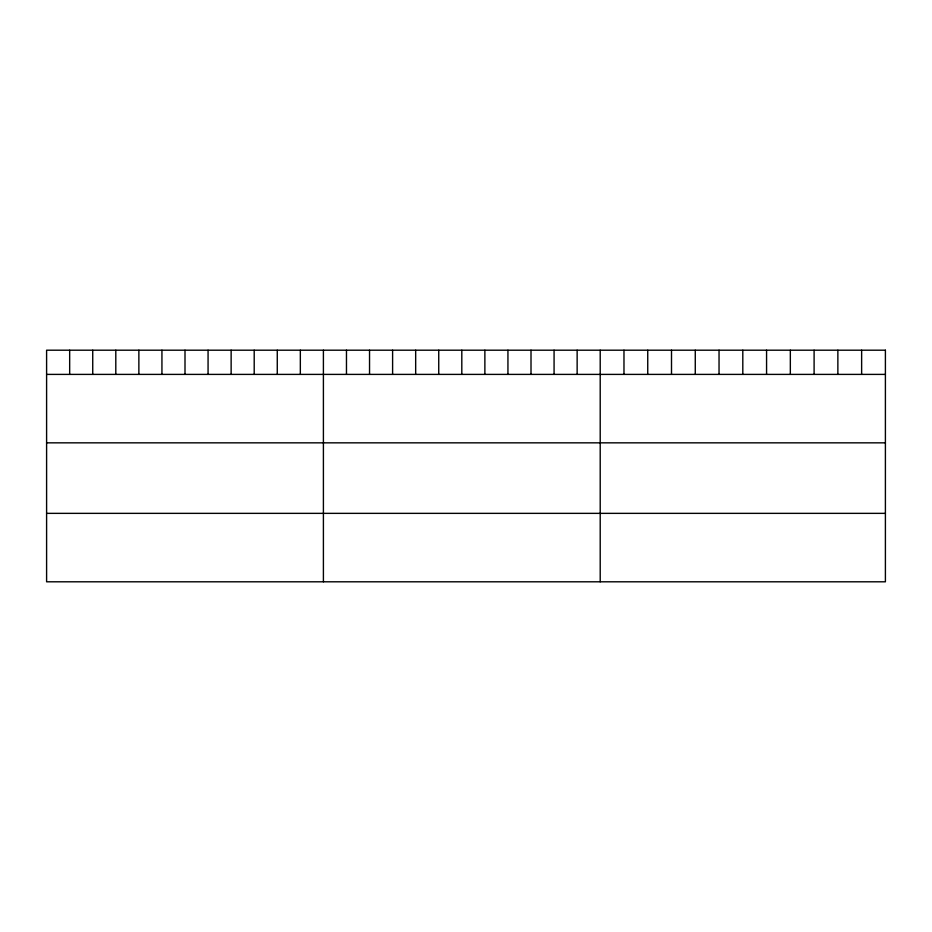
<?xml version="1.0" encoding="UTF-8"?>
<svg xmlns="http://www.w3.org/2000/svg" width="932" height="932" viewBox="0 0 932 932"><rect width="100%" height="100%" fill="white"/><g stroke="black" fill="none" stroke-linecap="round" stroke-linejoin="round"><path stroke-width="1.4" d="M46.6 374.396L885.4 374.396M46.6 442.84L885.4 442.84M46.6 513.357L885.4 513.357M861.634 350.199L861.634 374.396M837.868 350.199L837.868 374.396M814.102 350.199L814.102 374.396M790.336 350.199L790.336 374.396M766.57 350.199L766.57 374.396M742.804 350.199L742.804 374.396M719.038 350.199L719.038 374.396M695.272 350.199L695.272 374.396M671.506 350.199L671.506 374.396M647.74 350.199L647.74 374.396M623.974 350.199L623.974 374.396M600.208 350.199L600.208 581.801M577.141 350.199L577.141 374.396M554.074 350.199L554.074 374.396M531.007 350.199L531.007 374.396M507.94 350.199L507.94 374.396M484.873 350.199L484.873 374.396M461.806 350.199L461.806 374.396M438.739 350.199L438.739 374.396M415.672 350.199L415.672 374.396M392.605 350.199L392.605 374.396M369.538 350.199L369.538 374.396M346.471 350.199L346.471 374.396M323.404 350.199L323.404 581.801M300.337 350.199L300.337 374.396M277.27 350.199L277.27 374.396M254.203 350.199L254.203 374.396M231.136 350.199L231.136 374.396M208.069 350.199L208.069 374.396M185.002 350.199L185.002 374.396M161.935 350.199L161.935 374.396M138.868 350.199L138.868 374.396M115.801 350.199L115.801 374.396M92.734 350.199L92.734 374.396M69.667 350.199L69.667 374.396M885.4 350.199L46.6 350.199L46.6 581.801L885.4 581.801L885.4 350.199"/></g></svg>
